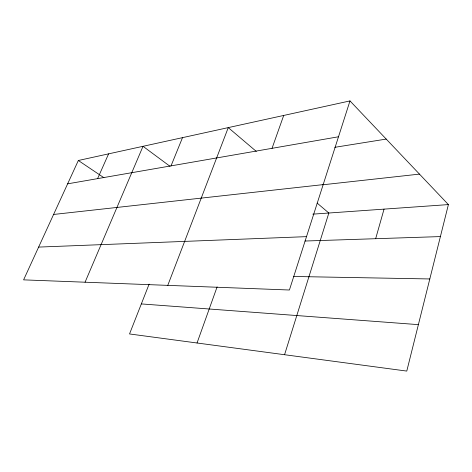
<?xml version="1.0" encoding="UTF-8"?>
<svg xmlns="http://www.w3.org/2000/svg" width="472" height="472" viewBox="0 0 472 472"><rect width="100%" height="100%" fill="white"/><g stroke="black" fill="none" stroke-linecap="round" stroke-linejoin="round"><path stroke-width="0.71" d="M349.988 100.914L289.413 290.014L23.6 279.861L78.34 160.492L349.988 100.914L448.4 204.588L406.776 371.086L129.529 333.952L149.117 284.138M375.659 238.708L384.049 209.125M284.563 354.714L328.842 213.019L317.131 203.078M272.037 148.32L283.702 115.457M197.036 342.996L217.114 286.893M167.778 285.365L228.265 127.611L256.284 151.406M171.029 165.873L182.505 137.647M85.06 282.209L143.022 146.308L170.003 166.309M97.615 178.628L108.601 153.854M67.632 183.838L338.501 136.774M334.801 147.317L386.214 139.081M53.59 214.459L323.178 184.617M322.842 184.788L419.466 174.109M312.83 214.146L448.4 204.588M38.627 247.092L306.511 236.643M304.942 241.027L440.4 236.584M293.596 276.474L429.809 278.958M141.34 303.921L418.387 324.642M78.34 160.492L103.911 177.702"/></g></svg>
